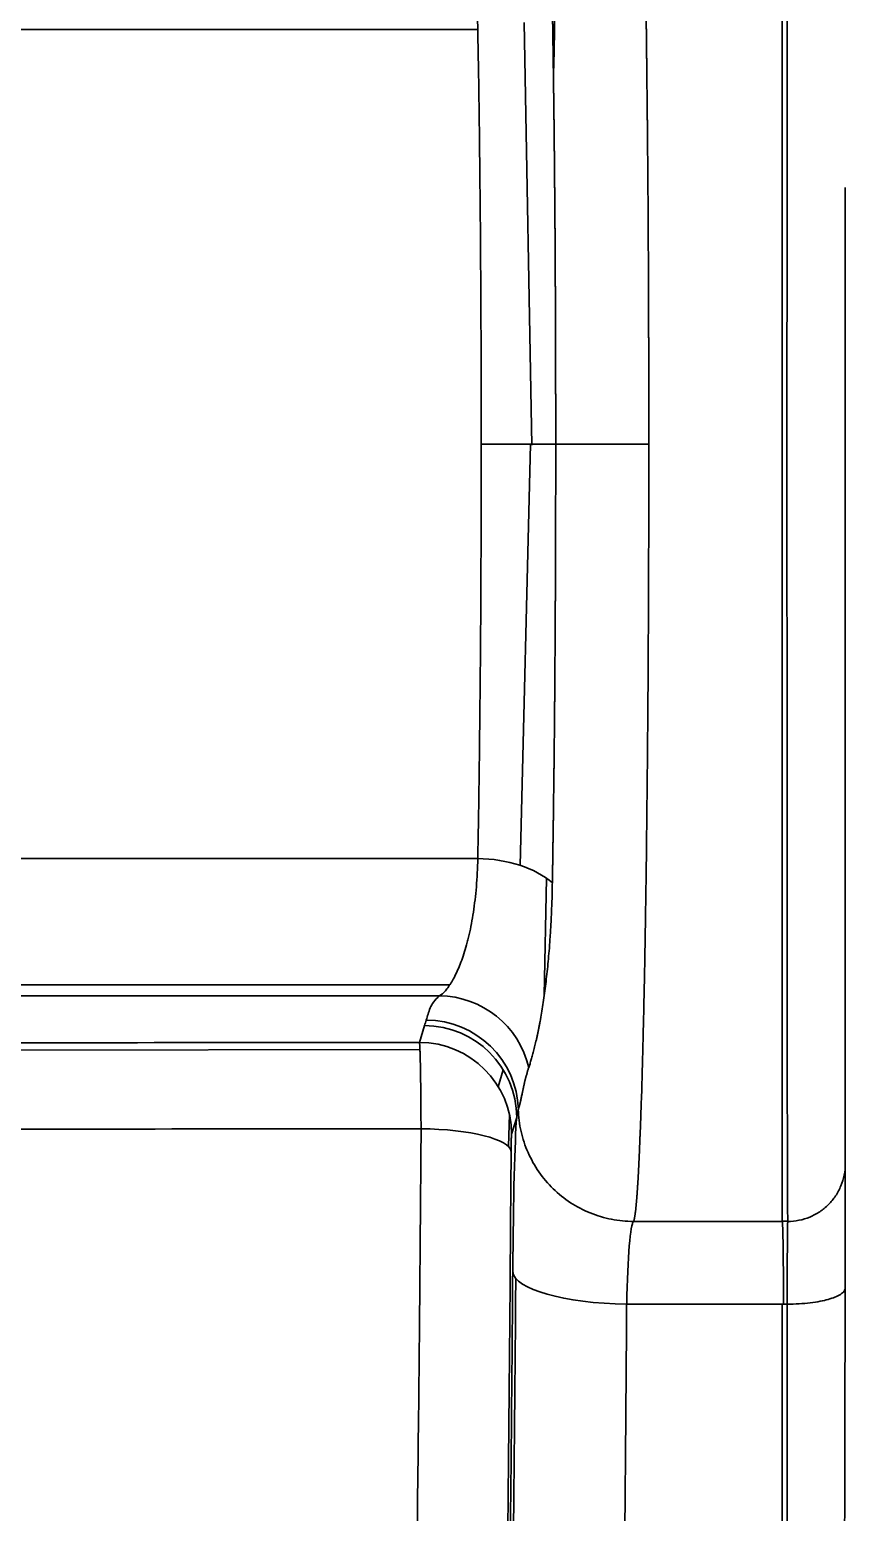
# Model space of a CAD drawing. Header units: millimetres. Extents: x 83 to 1196, y -164 to 735.
# Drawn here: x 372.33 to 379.44, y 69.82 to 82.74 of the extents above; entities that cross this region are included whole.
import ezdxf

# ---------------------------------------------------------------- set-up
doc = ezdxf.new("R2010")
doc.units = ezdxf.units.MM
doc.layers.add('1', color=7, linetype='Continuous', true_color=0xffffff)

msp = doc.modelspace()

# ---------------------------------------------------------------- linework, layer by layer
at = {"layer": '1', "color": 7, "linetype": 'Continuous', "lineweight": 35}
for p, q in [((366.616, 82.744), (376.236, 82.744)), ((376.641, 82.805), (376.706, 79.122)), ((376.695, 79.131), (376.605, 75.458)), ((366.616, 75.518), (376.236, 75.518)), ((376.835, 75.346), (376.815, 74.323)), ((366.596, 74.416), (375.992, 74.416)), ((366.59, 74.321), (375.903, 74.321)), ((375.772, 74.062), (375.728, 73.915)), ((375.732, 73.852), (366.496, 73.841)), ((376.458, 73.676), (376.414, 73.528)), ((376.502, 73.007), (376.511, 73.29)), ((376.575, 73.261), (376.531, 73.114)), ((378.889, 72.354), (377.593, 72.354)), ((378.936, 72.355), (378.889, 72.355)), ((378.889, 71.633), (377.533, 71.633)), ((378.931, 71.634), (378.889, 71.634))]:
    msp.add_line(p, q, dxfattribs=at)
for centre, major_axis, ratio, start_param, end_param in [((376.256, 79.131), (0.804, 0), 0.000031, 4.724609, 5.672546), ((376.228, 75.036), (0.804, -0.012), 0.599247, 0.622281, 1.57017), ((375.903, 73.52), (0.488, -0.639), 0.989782, 1.145956, 2.484035), ((375.786, 73.308), (0.773, -0.221), 0.995889, 0.307009, 1.847013), ((375.771, 73.261), (0.77, -0.231), 0.995859, 0.292071, 1.859522), ((375.727, 73.114), (0.77, -0.231), 0.995859, 0.292071, 1.859522), ((375.722, 72.964), (0.804, -0.005), 0.246934, 0.027017, 1.548383), ((376.591, 71.349), (0, 2.01), 0.026196, 0.314142, 1.284883), ((377.596, 71.349), (0, 1.005), 0.06459, 0.044208, 1.284883), ((377.545, 71.916), (-1.005, 0.008), 0.282129, 0.027289, 1.561247)]:
    msp.add_ellipse(centre, major_axis=major_axis, ratio=ratio, start_param=start_param, end_param=end_param, dxfattribs=at)
for points, knots in [([(377.726, 79.13), (377.726, 79.144), (377.726, 79.172), (377.726, 79.214), (377.726, 79.256), (377.726, 79.298), (377.726, 79.34), (377.726, 79.381), (377.726, 79.423), (377.726, 79.465), (377.726, 79.507), (377.726, 79.549), (377.726, 79.591), (377.725, 79.633), (377.725, 79.675), (377.725, 79.717), (377.725, 79.759), (377.725, 79.801), (377.725, 79.843), (377.725, 79.885), (377.725, 79.927), (377.725, 79.969), (377.725, 80.011), (377.725, 80.053), (377.724, 80.095), (377.724, 80.137), (377.724, 80.179), (377.724, 80.221), (377.724, 80.263), (377.724, 80.305), (377.724, 80.347), (377.723, 80.389), (377.723, 80.431), (377.723, 80.473), (377.723, 80.515), (377.723, 80.557), (377.723, 80.598), (377.722, 80.64), (377.722, 80.682), (377.722, 80.724), (377.722, 80.765), (377.722, 80.807), (377.721, 80.849), (377.721, 80.89), (377.721, 80.932), (377.721, 80.973), (377.72, 81.015), (377.72, 81.056), (377.72, 81.097), (377.72, 81.139), (377.719, 81.18), (377.719, 81.221), (377.719, 81.262), (377.719, 81.303), (377.718, 81.344), (377.718, 81.385), (377.718, 81.426), (377.717, 81.467), (377.717, 81.507), (377.717, 81.548), (377.716, 81.589), (377.716, 81.629), (377.716, 81.67), (377.715, 81.71), (377.715, 81.75), (377.715, 81.791), (377.714, 81.831), (377.714, 81.871), (377.714, 81.911), (377.713, 81.951), (377.713, 81.99), (377.712, 82.03), (377.712, 82.07), (377.712, 82.109), (377.711, 82.149), (377.711, 82.188), (377.71, 82.227), (377.71, 82.266), (377.71, 82.305), (377.709, 82.344), (377.709, 82.383), (377.708, 82.421), (377.708, 82.46), (377.707, 82.498), (377.707, 82.537), (377.707, 82.575), (377.706, 82.613), (377.706, 82.651), (377.705, 82.689), (377.705, 82.727), (377.704, 82.764), (377.704, 82.802), (377.703, 82.839), (377.703, 82.876), (377.702, 82.913), (377.702, 82.95), (377.701, 82.987), (377.701, 83.023), (377.7, 83.06), (377.7, 83.096), (377.699, 83.132), (377.698, 83.168), (377.698, 83.204), (377.697, 83.24), (377.697, 83.276), (377.696, 83.311), (377.696, 83.346), (377.695, 83.381), (377.695, 83.416), (377.694, 83.451), (377.693, 83.486), (377.693, 83.52), (377.692, 83.554), (377.692, 83.588), (377.691, 83.622), (377.69, 83.656), (377.69, 83.69), (377.689, 83.723), (377.688, 83.756), (377.688, 83.789), (377.687, 83.822), (377.687, 83.855), (377.686, 83.887), (377.685, 83.92), (377.685, 83.953), (377.684, 83.985), (377.683, 84.018), (377.682, 84.051), (377.682, 84.084), (377.681, 84.117), (377.68, 84.15), (377.68, 84.182), (377.679, 84.215), (377.678, 84.248), (377.677, 84.281), (377.677, 84.313), (377.676, 84.346), (377.675, 84.379), (377.674, 84.411), (377.673, 84.444), (377.672, 84.476), (377.672, 84.508), (377.671, 84.541), (377.67, 84.573), (377.669, 84.605), (377.668, 84.637), (377.667, 84.668), (377.666, 84.7), (377.665, 84.731), (377.664, 84.763), (377.663, 84.794), (377.662, 84.825), (377.661, 84.855), (377.66, 84.886), (377.659, 84.916), (377.658, 84.946), (377.657, 84.976), (377.656, 85.005), (377.655, 85.035), (377.654, 85.064), (377.653, 85.093), (377.652, 85.121), (377.651, 85.149), (377.65, 85.177), (377.649, 85.205), (377.648, 85.232), (377.647, 85.259), (377.645, 85.285), (377.644, 85.312), (377.643, 85.337), (377.642, 85.363), (377.641, 85.388), (377.639, 85.412), (377.638, 85.436), (377.637, 85.46), (377.636, 85.483), (377.634, 85.506), (377.633, 85.528), (377.632, 85.55), (377.631, 85.572), (377.629, 85.592), (377.628, 85.613), (377.627, 85.632), (377.625, 85.652), (377.624, 85.67), (377.622, 85.688), (377.621, 85.706), (377.62, 85.723), (377.618, 85.739), (377.617, 85.755), (377.615, 85.77), (377.614, 85.784), (377.613, 85.798), (377.611, 85.81), (377.61, 85.823), (377.608, 85.834), (377.607, 85.845), (377.605, 85.855), (377.604, 85.865), (377.602, 85.873), (377.601, 85.881), (377.599, 85.888), (377.598, 85.894), (377.596, 85.9), (377.594, 85.904), (377.593, 85.907), (377.593, 85.908)], [0, 0, 0, 0, 0.004031, 0.008065, 0.012102, 0.016142, 0.020185, 0.024231, 0.028279, 0.032331, 0.036385, 0.040442, 0.044502, 0.048565, 0.052631, 0.0567, 0.060772, 0.064846, 0.068924, 0.073004, 0.077087, 0.081173, 0.085262, 0.089354, 0.093449, 0.097547, 0.101647, 0.105751, 0.109857, 0.113966, 0.118078, 0.122193, 0.126311, 0.130432, 0.134555, 0.138682, 0.142811, 0.146944, 0.151079, 0.155217, 0.159358, 0.163502, 0.167649, 0.171798, 0.175951, 0.180106, 0.184265, 0.188426, 0.19259, 0.196757, 0.200927, 0.2051, 0.209275, 0.213454, 0.217635, 0.221819, 0.226007, 0.230197, 0.23439, 0.238586, 0.242784, 0.246986, 0.251191, 0.255398, 0.259608, 0.263822, 0.268038, 0.272257, 0.276479, 0.280703, 0.284931, 0.289162, 0.293395, 0.297631, 0.301871, 0.306113, 0.310358, 0.314606, 0.318857, 0.32311, 0.327367, 0.331626, 0.335889, 0.340154, 0.344422, 0.348693, 0.352967, 0.357244, 0.361523, 0.365806, 0.370091, 0.37438, 0.378671, 0.382965, 0.387262, 0.391562, 0.395865, 0.400171, 0.404479, 0.408791, 0.413105, 0.417423, 0.421743, 0.426066, 0.430392, 0.434721, 0.439052, 0.443387, 0.447724, 0.452065, 0.456408, 0.460754, 0.465103, 0.469455, 0.47381, 0.478168, 0.482529, 0.486892, 0.491259, 0.495628, 0.5, 0.504367, 0.50877, 0.513209, 0.517685, 0.522196, 0.526743, 0.531327, 0.535946, 0.540602, 0.545294, 0.550021, 0.554785, 0.559585, 0.564421, 0.569293, 0.574201, 0.579146, 0.584126, 0.589142, 0.594195, 0.599283, 0.604408, 0.609569, 0.614766, 0.619999, 0.625268, 0.630573, 0.635914, 0.641291, 0.646704, 0.652154, 0.657639, 0.663161, 0.668718, 0.674312, 0.679942, 0.685608, 0.69131, 0.697048, 0.702822, 0.708632, 0.714478, 0.72036, 0.726279, 0.732233, 0.738224, 0.744251, 0.750313, 0.756412, 0.762547, 0.768718, 0.774925, 0.781168, 0.787448, 0.793763, 0.800114, 0.806502, 0.812925, 0.819385, 0.825881, 0.832413, 0.83898, 0.845584, 0.852225, 0.858901, 0.865613, 0.872361, 0.879146, 0.885966, 0.892822, 0.899715, 0.906644, 0.913609, 0.920609, 0.927646, 0.934719, 0.941828, 0.948974, 0.956155, 0.963372, 0.970626, 0.977915, 0.985241, 0.992602, 1, 1, 1, 1]), ([(378.889, 72.354), (378.889, 72.366), (378.889, 72.393), (378.889, 72.478), (378.889, 72.536), (378.888, 72.676), (378.888, 72.759), (378.888, 72.949), (378.888, 73.055), (378.888, 73.288), (378.887, 73.414), (378.887, 73.682), (378.887, 73.825), (378.887, 74.123), (378.887, 74.279), (378.887, 74.6), (378.887, 74.766), (378.887, 75.106), (378.887, 75.279), (378.887, 75.63), (378.887, 75.808), (378.887, 76.166), (378.888, 76.346), (378.888, 76.707), (378.888, 76.887), (378.888, 77.247), (378.888, 77.425), (378.888, 77.779), (378.889, 77.954), (378.889, 78.473), (378.889, 78.809), (378.889, 79.292), (378.889, 79.456), (378.889, 79.791), (378.889, 79.962), (378.889, 80.307), (378.888, 80.483), (378.888, 80.837), (378.888, 81.015), (378.888, 81.374), (378.888, 81.555), (378.888, 81.915), (378.887, 82.095), (378.887, 82.454), (378.887, 82.632), (378.887, 82.983), (378.887, 83.156), (378.887, 83.495), (378.887, 83.661), (378.887, 83.983), (378.887, 84.139), (378.887, 84.437), (378.887, 84.579), (378.887, 84.848), (378.888, 84.974), (378.888, 85.206), (378.888, 85.313), (378.888, 85.502), (378.888, 85.586), (378.889, 85.726), (378.889, 85.783), (378.889, 85.868), (378.889, 85.896), (378.889, 85.908)], [0, 0, 0, 0, 0.03125, 0.03125, 0.0625, 0.0625, 0.09375, 0.09375, 0.125, 0.125, 0.15625, 0.15625, 0.1875, 0.1875, 0.21875, 0.21875, 0.25, 0.25, 0.28125, 0.28125, 0.3125, 0.3125, 0.34375, 0.34375, 0.375, 0.375, 0.40625, 0.40625, 0.4375, 0.4375, 0.5, 0.5, 0.53125, 0.53125, 0.5625, 0.5625, 0.59375, 0.59375, 0.625, 0.625, 0.65625, 0.65625, 0.6875, 0.6875, 0.71875, 0.71875, 0.75, 0.75, 0.78125, 0.78125, 0.8125, 0.8125, 0.84375, 0.84375, 0.875, 0.875, 0.90625, 0.90625, 0.9375, 0.9375, 0.96875, 0.96875, 1, 1, 1, 1]), ([(378.936, 72.355), (378.936, 72.37), (378.936, 72.411), (378.935, 72.535), (378.935, 72.618), (378.934, 72.818), (378.934, 72.934), (378.933, 73.191), (378.933, 73.331), (378.932, 73.629), (378.932, 73.785), (378.932, 74.107), (378.932, 74.272), (378.932, 74.606), (378.932, 74.774), (378.932, 75.107), (378.931, 75.272), (378.931, 75.434), (378.931, 75.434), (378.931, 75.434), (378.931, 75.434), (378.931, 75.435), (378.931, 75.437), (378.931, 75.44), (378.931, 75.446), (378.931, 75.458), (378.931, 75.483), (378.931, 75.533), (378.931, 75.633), (378.931, 75.721), (378.931, 75.897), (378.931, 76.016), (378.931, 76.378), (378.931, 76.626), (378.931, 77.132), (378.93, 77.389), (378.93, 77.91), (378.93, 78.174), (378.93, 78.703), (378.93, 78.968), (378.93, 79.498), (378.93, 79.762), (378.93, 80.285), (378.93, 80.544), (378.931, 81.053), (378.931, 81.303), (378.931, 81.548), (378.931, 81.548), (378.931, 81.548), (378.931, 81.548), (378.931, 81.548), (378.931, 81.548), (378.931, 81.549), (378.931, 81.551), (378.931, 81.554), (378.931, 81.56), (378.931, 81.572), (378.931, 81.596), (378.931, 81.645), (378.931, 81.743), (378.931, 81.828), (378.931, 81.999), (378.931, 82.114), (378.931, 82.462), (378.931, 82.697), (378.931, 83.166), (378.931, 83.401), (378.931, 83.858), (378.931, 84.082), (378.932, 84.508), (378.932, 84.711), (378.933, 84.988), (378.933, 85.165), (378.933, 85.32), (378.934, 85.464), (378.934, 85.53), (378.934, 85.648), (378.935, 85.7), (378.935, 85.788), (378.935, 85.824), (378.936, 85.879), (378.936, 85.898), (378.936, 85.907)], [0, 0, 0, 0, 0.03125, 0.03125, 0.0625, 0.0625, 0.09375, 0.09375, 0.125, 0.125, 0.15625, 0.15625, 0.1875, 0.1875, 0.21875, 0.21875, 0.25, 0.25, 0.250015, 0.250015, 0.250031, 0.250061, 0.250122, 0.250244, 0.250488, 0.250977, 0.251953, 0.253906, 0.257812, 0.265625, 0.265625, 0.28125, 0.28125, 0.3125, 0.3125, 0.34375, 0.34375, 0.375, 0.375, 0.40625, 0.40625, 0.4375, 0.4375, 0.46875, 0.46875, 0.5, 0.5, 0.500008, 0.500008, 0.500015, 0.500031, 0.500061, 0.500122, 0.500244, 0.500488, 0.500977, 0.501953, 0.503906, 0.507812, 0.515625, 0.53125, 0.53125, 0.5625, 0.5625, 0.625, 0.625, 0.6875, 0.6875, 0.75, 0.75, 0.8125, 0.8125, 0.84375, 0.875, 0.875, 0.90625, 0.90625, 0.9375, 0.9375, 0.96875, 0.96875, 1, 1, 1, 1]), ([(376.895, 82.331), (376.904, 82.598), (376.907, 82.855), (376.895, 83.333), (376.88, 83.557), (376.836, 83.956), (376.808, 84.125), (376.749, 84.403), (376.717, 84.512), (376.676, 84.621), (376.663, 84.649), (376.651, 84.67), (376.65, 84.672), (376.649, 84.674)], [0, 0, 0, 0, 0.209735, 0.209735, 0.431441, 0.431441, 0.653146, 0.653146, 0.874851, 0.874851, 0.985703, 0.985703, 1, 1, 1, 1]), ([(375.903, 83.941), (375.919, 83.932), (375.936, 83.917), (375.962, 83.887), (375.971, 83.875), (375.99, 83.85), (375.999, 83.836), (376.026, 83.789), (376.045, 83.753), (376.072, 83.691), (376.081, 83.669), (376.098, 83.623), (376.107, 83.599), (376.131, 83.523), (376.147, 83.467), (376.174, 83.347), (376.187, 83.282), (376.2, 83.195), (376.203, 83.178), (376.208, 83.142), (376.21, 83.123), (376.216, 83.067), (376.22, 83.029), (376.23, 82.912), (376.234, 82.83), (376.236, 82.744)], [0, 0, 0, 0, 0.125, 0.125, 0.1875, 0.1875, 0.25, 0.25, 0.375, 0.375, 0.4375, 0.4375, 0.5, 0.5, 0.625, 0.625, 0.75, 0.75, 0.78125, 0.78125, 0.8125, 0.8125, 0.875, 0.875, 1, 1, 1, 1]), ([(376.886, 82.955), (376.886, 82.944), (376.886, 82.923), (376.887, 82.892), (376.887, 82.86), (376.888, 82.829), (376.888, 82.797), (376.889, 82.765), (376.889, 82.733), (376.89, 82.7), (376.89, 82.668), (376.891, 82.635), (376.891, 82.603), (376.892, 82.57), (376.892, 82.537), (376.893, 82.504), (376.893, 82.471), (376.894, 82.438), (376.894, 82.405), (376.895, 82.371), (376.895, 82.338), (376.896, 82.304), (376.896, 82.271), (376.896, 82.237), (376.897, 82.203), (376.897, 82.169), (376.898, 82.135), (376.898, 82.1), (376.899, 82.066), (376.899, 82.032), (376.899, 81.997), (376.9, 81.963), (376.9, 81.928), (376.9, 81.893), (376.901, 81.858), (376.901, 81.823), (376.902, 81.788), (376.902, 81.753), (376.902, 81.718), (376.903, 81.683), (376.903, 81.647), (376.903, 81.612), (376.904, 81.576), (376.904, 81.541), (376.904, 81.505), (376.905, 81.469), (376.905, 81.433), (376.905, 81.398), (376.906, 81.362), (376.906, 81.326), (376.906, 81.289), (376.907, 81.253), (376.907, 81.217), (376.907, 81.181), (376.907, 81.144), (376.908, 81.108), (376.908, 81.072), (376.908, 81.035), (376.909, 80.999), (376.909, 80.962), (376.909, 80.925), (376.909, 80.889), (376.91, 80.852), (376.91, 80.815), (376.91, 80.778), (376.91, 80.741), (376.91, 80.704), (376.911, 80.667), (376.911, 80.63), (376.911, 80.593), (376.911, 80.556), (376.911, 80.519), (376.912, 80.482), (376.912, 80.444), (376.912, 80.407), (376.912, 80.37), (376.912, 80.333), (376.912, 80.295), (376.913, 80.258), (376.913, 80.22), (376.913, 80.183), (376.913, 80.146), (376.913, 80.108), (376.913, 80.071), (376.913, 80.033), (376.914, 79.996), (376.914, 79.958), (376.914, 79.921), (376.914, 79.883), (376.914, 79.845), (376.914, 79.808), (376.914, 79.77), (376.914, 79.733), (376.914, 79.695), (376.914, 79.657), (376.914, 79.62), (376.914, 79.582), (376.915, 79.545), (376.915, 79.507), (376.915, 79.469), (376.915, 79.432), (376.915, 79.394), (376.915, 79.356), (376.915, 79.319), (376.915, 79.281), (376.915, 79.244), (376.915, 79.206), (376.915, 79.169), (376.915, 79.144), (376.915, 79.131)], [0, 0, 0, 0, 0.009542, 0.01908, 0.028614, 0.038144, 0.047671, 0.057194, 0.066713, 0.076229, 0.08574, 0.095248, 0.104753, 0.114253, 0.12375, 0.133243, 0.142732, 0.152218, 0.1617, 0.171178, 0.180652, 0.190123, 0.19959, 0.209053, 0.218513, 0.227969, 0.237421, 0.246869, 0.256314, 0.265755, 0.275192, 0.284626, 0.294055, 0.303482, 0.312904, 0.322323, 0.331738, 0.341149, 0.350557, 0.359961, 0.369361, 0.378758, 0.38815, 0.39754, 0.406925, 0.416307, 0.425685, 0.43506, 0.44443, 0.453798, 0.463161, 0.472521, 0.481877, 0.491229, 0.500578, 0.509923, 0.519264, 0.528602, 0.537936, 0.547267, 0.556593, 0.565916, 0.575236, 0.584552, 0.593864, 0.603172, 0.612477, 0.621778, 0.631076, 0.640369, 0.64966, 0.658946, 0.668229, 0.677508, 0.686784, 0.696056, 0.705324, 0.714589, 0.72385, 0.733108, 0.742362, 0.751612, 0.760858, 0.770101, 0.779341, 0.788576, 0.797808, 0.807037, 0.816262, 0.825483, 0.8347, 0.843914, 0.853125, 0.862331, 0.871535, 0.880734, 0.88993, 0.899122, 0.908311, 0.917496, 0.926678, 0.935855, 0.94503, 0.9542, 0.963368, 0.972531, 0.981691, 0.990847, 1, 1, 1, 1]), ([(376.236, 82.744), (376.238, 82.614), (376.241, 82.481), (376.245, 82.208), (376.249, 81.93), (376.254, 81.496), (376.257, 81.194), (376.259, 80.964), (376.259, 80.886), (376.26, 80.73), (376.261, 80.652), (376.262, 80.415), (376.263, 80.256), (376.265, 79.937), (376.265, 79.777), (376.266, 79.455), (376.266, 79.294), (376.266, 79.131)], [0, 0, 0, 0, 0.125, 0.125, 0.25, 0.375, 0.5, 0.5, 0.5625, 0.5625, 0.625, 0.625, 0.75, 0.75, 0.875, 0.875, 1, 1, 1, 1]), ([(379.438, 81.369), (379.438, 81.252), (379.438, 81.135), (379.438, 80.899), (379.438, 80.78), (379.438, 80.541), (379.438, 80.421), (379.438, 80.179), (379.438, 80.057), (379.438, 79.812), (379.438, 79.689), (379.438, 79.504), (379.438, 79.441), (379.438, 79.348), (379.438, 79.317), (379.438, 79.254), (379.438, 79.223), (379.438, 78.943), (379.438, 78.697), (379.438, 78.207), (379.438, 77.964), (379.438, 77.603), (379.438, 77.483), (379.438, 77.334), (379.438, 77.304), (379.438, 77.244), (379.438, 77.215), (379.438, 77.126), (379.438, 77.067), (379.438, 76.775), (379.438, 76.548), (379.438, 76.107), (379.438, 75.893), (379.438, 75.583), (379.438, 75.481), (379.438, 75.356), (379.438, 75.331), (379.438, 75.282), (379.438, 75.208), (379.438, 75.136), (379.438, 74.899), (379.438, 74.72), (379.438, 74.383), (379.438, 74.225), (379.438, 74.041), (379.438, 74.005), (379.438, 73.934), (379.438, 73.899), (379.438, 73.797), (379.438, 73.732), (379.438, 73.549), (379.438, 73.331), (379.438, 73.166), (379.438, 73.08), (379.438, 73.063), (379.438, 73.032), (379.438, 73.017), (379.438, 72.976), (379.438, 72.952), (379.438, 72.892), (379.438, 72.867), (379.438, 72.856)], [0, 0, 0, 0, 0.03125, 0.03125, 0.0625, 0.0625, 0.09375, 0.09375, 0.125, 0.125, 0.15625, 0.15625, 0.171875, 0.171875, 0.179687, 0.179687, 0.1875, 0.1875, 0.25, 0.25, 0.3125, 0.3125, 0.34375, 0.34375, 0.351562, 0.351562, 0.359375, 0.359375, 0.375, 0.375, 0.4375, 0.4375, 0.5, 0.5, 0.53125, 0.53125, 0.539062, 0.539062, 0.546875, 0.5625, 0.5625, 0.625, 0.625, 0.6875, 0.6875, 0.703125, 0.703125, 0.71875, 0.71875, 0.75, 0.75, 0.8125, 0.875, 0.875, 0.890625, 0.890625, 0.90625, 0.90625, 0.9375, 0.9375, 1, 1, 1, 1]), ([(376.266, 79.131), (376.266, 78.968), (376.266, 78.807), (376.265, 78.486), (376.264, 78.168), (376.263, 77.853), (376.261, 77.541), (376.259, 77.386), (376.258, 77.155), (376.257, 77.079), (376.255, 76.927), (376.255, 76.852), (376.252, 76.629), (376.251, 76.483), (376.247, 76.197), (376.245, 76.057), (376.242, 75.851), (376.241, 75.783), (376.238, 75.649), (376.237, 75.583), (376.236, 75.518)], [0, 0, 0, 0, 0.125, 0.125, 0.25, 0.375, 0.375, 0.5, 0.5, 0.5625, 0.5625, 0.625, 0.625, 0.75, 0.75, 0.875, 0.875, 0.9375, 0.9375, 1, 1, 1, 1]), ([(376.915, 79.131), (376.915, 79.117), (376.915, 79.089), (376.915, 79.047), (376.915, 79.005), (376.915, 78.963), (376.915, 78.921), (376.915, 78.879), (376.915, 78.837), (376.915, 78.795), (376.915, 78.753), (376.915, 78.711), (376.914, 78.669), (376.914, 78.626), (376.914, 78.584), (376.914, 78.542), (376.914, 78.5), (376.914, 78.458), (376.914, 78.416), (376.914, 78.374), (376.914, 78.332), (376.914, 78.29), (376.913, 78.249), (376.913, 78.207), (376.913, 78.165), (376.913, 78.123), (376.913, 78.081), (376.913, 78.039), (376.913, 77.998), (376.912, 77.956), (376.912, 77.914), (376.912, 77.873), (376.912, 77.831), (376.912, 77.789), (376.911, 77.748), (376.911, 77.706), (376.911, 77.665), (376.911, 77.624), (376.911, 77.582), (376.91, 77.541), (376.91, 77.5), (376.91, 77.459), (376.91, 77.418), (376.909, 77.377), (376.909, 77.336), (376.909, 77.295), (376.908, 77.254), (376.908, 77.213), (376.908, 77.173), (376.908, 77.132), (376.907, 77.092), (376.907, 77.051), (376.907, 77.011), (376.906, 76.97), (376.906, 76.93), (376.906, 76.89), (376.905, 76.85), (376.905, 76.81), (376.905, 76.77), (376.904, 76.73), (376.904, 76.691), (376.903, 76.651), (376.903, 76.612), (376.903, 76.572), (376.902, 76.533), (376.902, 76.494), (376.901, 76.455), (376.901, 76.416), (376.901, 76.377), (376.9, 76.338), (376.9, 76.3), (376.899, 76.261), (376.899, 76.223), (376.898, 76.185), (376.898, 76.146), (376.897, 76.108), (376.897, 76.071), (376.896, 76.033), (376.896, 75.995), (376.896, 75.958), (376.895, 75.92), (376.895, 75.883), (376.894, 75.846), (376.893, 75.809), (376.893, 75.772), (376.892, 75.735), (376.892, 75.699), (376.891, 75.663), (376.891, 75.626), (376.89, 75.59), (376.89, 75.554), (376.889, 75.518), (376.889, 75.483), (376.888, 75.447), (376.887, 75.412), (376.887, 75.377), (376.886, 75.342), (376.886, 75.319), (376.886, 75.307)], [0, 0, 0, 0, 0.010239, 0.020482, 0.030729, 0.04098, 0.051234, 0.061492, 0.071753, 0.082018, 0.092287, 0.102559, 0.112836, 0.123115, 0.133399, 0.143686, 0.153977, 0.164272, 0.17457, 0.184872, 0.195178, 0.205487, 0.2158, 0.226117, 0.236438, 0.246762, 0.25709, 0.267422, 0.277757, 0.288096, 0.298439, 0.308786, 0.319136, 0.32949, 0.339848, 0.350209, 0.360575, 0.370944, 0.381316, 0.391693, 0.402073, 0.412457, 0.422845, 0.433236, 0.443631, 0.45403, 0.464433, 0.474839, 0.48525, 0.495664, 0.506081, 0.516503, 0.526928, 0.537357, 0.54779, 0.558227, 0.568667, 0.579111, 0.589559, 0.600011, 0.610466, 0.620926, 0.631389, 0.641856, 0.652326, 0.662801, 0.673279, 0.683761, 0.694247, 0.704736, 0.71523, 0.725727, 0.736228, 0.746733, 0.757242, 0.767754, 0.778271, 0.788791, 0.799315, 0.809843, 0.820374, 0.83091, 0.841449, 0.851992, 0.862539, 0.87309, 0.883645, 0.894203, 0.904766, 0.915332, 0.925902, 0.936476, 0.947053, 0.957635, 0.96822, 0.97881, 0.989403, 1, 1, 1, 1]), ([(377.726, 79.13), (377.654, 79.13), (377.579, 79.131), (377.467, 79.131), (377.429, 79.131), (377.355, 79.131), (377.318, 79.131), (377.246, 79.131), (377.211, 79.131), (377.143, 79.131), (377.11, 79.131), (377.048, 79.131), (377.019, 79.131), (376.964, 79.131), (376.938, 79.131), (376.915, 79.131)], [0, 0, 0, 0, 0.25, 0.25, 0.375, 0.375, 0.5, 0.5, 0.625, 0.625, 0.75, 0.75, 0.875, 0.875, 1, 1, 1, 1]), ([(377.593, 72.354), (377.593, 72.354), (377.594, 72.355), (377.594, 72.358), (377.595, 72.36), (377.596, 72.362), (377.597, 72.365), (377.598, 72.368), (377.598, 72.371), (377.599, 72.374), (377.6, 72.378), (377.601, 72.382), (377.602, 72.386), (377.602, 72.39), (377.603, 72.394), (377.604, 72.398), (377.604, 72.403), (377.605, 72.407), (377.606, 72.412), (377.607, 72.417), (377.607, 72.422), (377.608, 72.428), (377.609, 72.433), (377.609, 72.439), (377.61, 72.444), (377.611, 72.45), (377.612, 72.456), (377.612, 72.462), (377.613, 72.468), (377.613, 72.474), (377.614, 72.481), (377.615, 72.487), (377.615, 72.493), (377.616, 72.5), (377.617, 72.507), (377.617, 72.513), (377.618, 72.52), (377.619, 72.527), (377.619, 72.534), (377.62, 72.541), (377.62, 72.548), (377.621, 72.556), (377.621, 72.563), (377.622, 72.57), (377.623, 72.577), (377.623, 72.585), (377.624, 72.592), (377.624, 72.6), (377.625, 72.607), (377.625, 72.615), (377.626, 72.622), (377.626, 72.63), (377.627, 72.637), (377.627, 72.645), (377.628, 72.653), (377.628, 72.66), (377.629, 72.668), (377.629, 72.676), (377.63, 72.683), (377.63, 72.691), (377.631, 72.699), (377.631, 72.706), (377.632, 72.714), (377.632, 72.721), (377.632, 72.729), (377.633, 72.737), (377.633, 72.744), (377.634, 72.752), (377.634, 72.759), (377.635, 72.767), (377.635, 72.774), (377.635, 72.782), (377.636, 72.789), (377.636, 72.796), (377.637, 72.804), (377.637, 72.811), (377.637, 72.818), (377.638, 72.825), (377.638, 72.833), (377.638, 72.84), (377.639, 72.847), (377.639, 72.854), (377.639, 72.861), (377.64, 72.868), (377.64, 72.874), (377.64, 72.881), (377.641, 72.888), (377.641, 72.894), (377.641, 72.901), (377.642, 72.907), (377.642, 72.914), (377.642, 72.92), (377.642, 72.926), (377.643, 72.932), (377.643, 72.938), (377.643, 72.944), (377.644, 72.95), (377.644, 72.956), (377.644, 72.962), (377.644, 72.968), (377.645, 72.973), (377.645, 72.979), (377.645, 72.984), (377.645, 72.989), (377.645, 72.994), (377.646, 72.999), (377.646, 73.004), (377.646, 73.009), (377.646, 73.014), (377.646, 73.019), (377.647, 73.023), (377.647, 73.028), (377.647, 73.032), (377.647, 73.036), (377.647, 73.041), (377.648, 73.045), (377.648, 73.049), (377.648, 73.052), (377.648, 73.056), (377.648, 73.06), (377.648, 73.063), (377.648, 73.067), (377.649, 73.07), (377.649, 73.073), (377.649, 73.076), (377.649, 73.079), (377.649, 73.082), (377.649, 73.084), (377.649, 73.087), (377.649, 73.089), (377.649, 73.092), (377.649, 73.094), (377.65, 73.096), (377.65, 73.098), (377.65, 73.1), (377.65, 73.101), (377.65, 73.103), (377.65, 73.104), (377.65, 73.106), (377.65, 73.107), (377.65, 73.108), (377.65, 73.109), (377.65, 73.11), (377.65, 73.11), (377.65, 73.111), (377.65, 73.111), (377.65, 73.112), (377.651, 73.134), (377.653, 73.183), (377.656, 73.267), (377.66, 73.368), (377.664, 73.487), (377.668, 73.628), (377.672, 73.792), (377.677, 73.981), (377.682, 74.197), (377.686, 74.375), (377.688, 74.499), (377.69, 74.56), (377.691, 74.621), (377.692, 74.683), (377.693, 74.746), (377.694, 74.808), (377.695, 74.872), (377.696, 74.936), (377.697, 75), (377.698, 75.065), (377.699, 75.131), (377.7, 75.197), (377.701, 75.263), (377.702, 75.33), (377.703, 75.397), (377.704, 75.465), (377.705, 75.533), (377.706, 75.602), (377.706, 75.67), (377.707, 75.74), (377.708, 75.809), (377.709, 75.879), (377.71, 75.95), (377.71, 76.02), (377.711, 76.091), (377.712, 76.162), (377.713, 76.234), (377.713, 76.306), (377.714, 76.378), (377.715, 76.45), (377.715, 76.523), (377.716, 76.595), (377.716, 76.669), (377.717, 76.742), (377.718, 76.815), (377.718, 76.889), (377.719, 76.963), (377.719, 77.037), (377.72, 77.111), (377.72, 77.185), (377.72, 77.259), (377.721, 77.334), (377.721, 77.408), (377.722, 77.483), (377.722, 77.558), (377.722, 77.633), (377.723, 77.708), (377.723, 77.783), (377.723, 77.858), (377.724, 77.933), (377.724, 78.008), (377.724, 78.083), (377.724, 78.158), (377.725, 78.233), (377.725, 78.308), (377.725, 78.383), (377.725, 78.458), (377.725, 78.533), (377.725, 78.608), (377.726, 78.683), (377.726, 78.758), (377.726, 78.833), (377.726, 78.907), (377.726, 78.982), (377.726, 79.056), (377.726, 79.106), (377.726, 79.13)], [0, 0, 0, 0, 0.003871, 0.007715, 0.011533, 0.015324, 0.019089, 0.022828, 0.02654, 0.030226, 0.033885, 0.037518, 0.041124, 0.044704, 0.048258, 0.051785, 0.055286, 0.05876, 0.062208, 0.065629, 0.069024, 0.072393, 0.075735, 0.07905, 0.08234, 0.085603, 0.088839, 0.092049, 0.095232, 0.09839, 0.10152, 0.104625, 0.107702, 0.110754, 0.113779, 0.116777, 0.119749, 0.122695, 0.125614, 0.128507, 0.131374, 0.134214, 0.137027, 0.139814, 0.142575, 0.145309, 0.148017, 0.150698, 0.153353, 0.155982, 0.158584, 0.16116, 0.163709, 0.166232, 0.168728, 0.171198, 0.173642, 0.176059, 0.178449, 0.180814, 0.183151, 0.185463, 0.187748, 0.190006, 0.192238, 0.194444, 0.196623, 0.198776, 0.200902, 0.203002, 0.205076, 0.207123, 0.209144, 0.211138, 0.213106, 0.215047, 0.216962, 0.218851, 0.220713, 0.222548, 0.224358, 0.22614, 0.227897, 0.229627, 0.23133, 0.233007, 0.234658, 0.236282, 0.23788, 0.239451, 0.240996, 0.242515, 0.244007, 0.245473, 0.246912, 0.248325, 0.249711, 0.251071, 0.252405, 0.253712, 0.254992, 0.256246, 0.257474, 0.258676, 0.259851, 0.260999, 0.262121, 0.263217, 0.264286, 0.265329, 0.266345, 0.267335, 0.268299, 0.269236, 0.270147, 0.271031, 0.271889, 0.27272, 0.273525, 0.274303, 0.275055, 0.275781, 0.27648, 0.277153, 0.2778, 0.27842, 0.279013, 0.27958, 0.280121, 0.280635, 0.281123, 0.281584, 0.282019, 0.282428, 0.28281, 0.283165, 0.283495, 0.283798, 0.284074, 0.284324, 0.284547, 0.284744, 0.284915, 0.285059, 0.285177, 0.285269, 0.285334, 0.285372, 0.299333, 0.315765, 0.334669, 0.356045, 0.379891, 0.406209, 0.434998, 0.466258, 0.499989, 0.507972, 0.515942, 0.5239, 0.531846, 0.539779, 0.547699, 0.555607, 0.563502, 0.571385, 0.579255, 0.587113, 0.594958, 0.602791, 0.610611, 0.618419, 0.626214, 0.633997, 0.641767, 0.649524, 0.657269, 0.665002, 0.672721, 0.680429, 0.688124, 0.695806, 0.703476, 0.711133, 0.718778, 0.72641, 0.73403, 0.741637, 0.749232, 0.756814, 0.764384, 0.771941, 0.779485, 0.787017, 0.794537, 0.802044, 0.809538, 0.81702, 0.82449, 0.831947, 0.839391, 0.846823, 0.854242, 0.861649, 0.869044, 0.876425, 0.883795, 0.891151, 0.898496, 0.905827, 0.913146, 0.920453, 0.927747, 0.935029, 0.942298, 0.949554, 0.956799, 0.96403, 0.971249, 0.978456, 0.98565, 0.992831, 1, 1, 1, 1]), ([(376.236, 75.518), (376.234, 75.432), (376.23, 75.35), (376.217, 75.194), (376.208, 75.12), (376.187, 74.982), (376.175, 74.916), (376.157, 74.84), (376.153, 74.825), (376.146, 74.795), (376.135, 74.752), (376.123, 74.712), (376.098, 74.636), (376.081, 74.59), (376.045, 74.509), (376.027, 74.473), (375.999, 74.427), (375.99, 74.413), (375.972, 74.387), (375.963, 74.375), (375.936, 74.345), (375.919, 74.33), (375.903, 74.321)], [0, 0, 0, 0, 0.125, 0.125, 0.25, 0.25, 0.375, 0.375, 0.40625, 0.40625, 0.4375, 0.5, 0.5, 0.625, 0.625, 0.75, 0.75, 0.8125, 0.8125, 0.875, 0.875, 1, 1, 1, 1]), ([(376.886, 75.307), (376.885, 75.298), (376.885, 75.281), (376.885, 75.254), (376.884, 75.228), (376.883, 75.202), (376.883, 75.176), (376.882, 75.15), (376.881, 75.125), (376.88, 75.099), (376.879, 75.074), (376.878, 75.049), (376.877, 75.024), (376.876, 74.999), (376.875, 74.974), (376.873, 74.949), (376.872, 74.925), (376.871, 74.901), (376.869, 74.877), (376.868, 74.853), (376.866, 74.829), (376.864, 74.805), (376.863, 74.782), (376.857, 74.703), (376.845, 74.573), (376.826, 74.401), (376.803, 74.241), (376.785, 74.133), (376.772, 74.067), (376.767, 74.037), (376.761, 74.008), (376.755, 73.979), (376.749, 73.952), (376.743, 73.925), (376.737, 73.899), (376.731, 73.875), (376.725, 73.851), (376.719, 73.828), (376.713, 73.806), (376.707, 73.785), (376.702, 73.765), (376.696, 73.747), (376.691, 73.729), (376.685, 73.712), (376.682, 73.701), (376.68, 73.696)], [0, 0, 0, 0, 0.011044, 0.022097, 0.03316, 0.044232, 0.055314, 0.066405, 0.077506, 0.088616, 0.099735, 0.110864, 0.122001, 0.133148, 0.144304, 0.155468, 0.166642, 0.177825, 0.189016, 0.200216, 0.211425, 0.222643, 0.233869, 0.245104, 0.337051, 0.430566, 0.525591, 0.622055, 0.644295, 0.666538, 0.688783, 0.711031, 0.73328, 0.755529, 0.777777, 0.800023, 0.822267, 0.844507, 0.866742, 0.888972, 0.911195, 0.93341, 0.955617, 0.977814, 1, 1, 1, 1]), ([(375.903, 74.321), (375.88, 74.303), (375.864, 74.286), (375.839, 74.25), (375.829, 74.233), (375.814, 74.197), (375.808, 74.18), (375.797, 74.144), (375.792, 74.127), (375.787, 74.109)], [0, 0, 0, 0, 0.25, 0.25, 0.5, 0.5, 0.75, 0.75, 1, 1, 1, 1]), ([(375.787, 74.109), (375.784, 74.101), (375.782, 74.093), (375.777, 74.078), (375.774, 74.07), (375.772, 74.062)], [0, 0, 0, 0, 0.5, 0.5, 1, 1, 1, 1]), ([(375.728, 73.915), (375.725, 73.915), (375.722, 73.915), (372.648, 73.912), (369.577, 73.908), (366.506, 73.905)], [0, 0, 0, 0, 0.001005, 0.001005, 1, 1, 1, 1]), ([(375.728, 73.915), (375.729, 73.911), (375.729, 73.902), (375.731, 73.884), (375.731, 73.876), (375.732, 73.86), (375.732, 73.842), (375.733, 73.82), (375.734, 73.796), (375.734, 73.784), (375.735, 73.743), (375.736, 73.682), (375.738, 73.61), (375.738, 73.551), (375.739, 73.531), (375.739, 73.489), (375.739, 73.468), (375.74, 73.402), (375.74, 73.357), (375.741, 73.286), (375.741, 73.261), (375.741, 73.212), (375.742, 73.187), (375.742, 73.162)], [0, 0, 0, 0, 0.125, 0.125, 0.1875, 0.1875, 0.25, 0.3125, 0.3125, 0.375, 0.375, 0.5, 0.625, 0.625, 0.6875, 0.6875, 0.75, 0.75, 0.875, 0.875, 0.9375, 0.9375, 1, 1, 1, 1]), ([(376.68, 73.696), (376.679, 73.692), (376.676, 73.684), (376.672, 73.672), (376.668, 73.66), (376.665, 73.648), (376.662, 73.636), (376.658, 73.625), (376.655, 73.613), (376.652, 73.602), (376.65, 73.591), (376.647, 73.58), (376.644, 73.57), (376.642, 73.559), (376.64, 73.549), (376.637, 73.539), (376.635, 73.529), (376.633, 73.519), (376.631, 73.509), (376.629, 73.5), (376.627, 73.491), (376.625, 73.481), (376.624, 73.473), (376.621, 73.461), (376.618, 73.447), (376.615, 73.432), (376.612, 73.417), (376.609, 73.403), (376.606, 73.39), (376.603, 73.378), (376.6, 73.366), (376.597, 73.356), (376.595, 73.346), (376.592, 73.338), (376.59, 73.333), (376.589, 73.33)], [0, 0, 0, 0, 0.02249, 0.044989, 0.0675, 0.090024, 0.112564, 0.135121, 0.157696, 0.180292, 0.202911, 0.225554, 0.248223, 0.270919, 0.293645, 0.316403, 0.339193, 0.362018, 0.384879, 0.407779, 0.430718, 0.453699, 0.476723, 0.499792, 0.545398, 0.590936, 0.636419, 0.681862, 0.727279, 0.772683, 0.818089, 0.86351, 0.90896, 0.954452, 1, 1, 1, 1]), ([(376.589, 73.33), (376.587, 73.324), (376.584, 73.315), (376.58, 73.292), (376.577, 73.278), (376.575, 73.261)], [0, 0, 0, 0, 0.5, 0.5, 1, 1, 1, 1]), ([(377.593, 72.354), (377.528, 72.354), (377.464, 72.36), (377.337, 72.385), (377.275, 72.404), (377.155, 72.452), (377.098, 72.482), (376.99, 72.553), (376.939, 72.594), (376.847, 72.684), (376.805, 72.733), (376.731, 72.839), (376.7, 72.896), (376.648, 73.014), (376.627, 73.075), (376.599, 73.201), (376.591, 73.266), (376.589, 73.33)], [0, 0, 0, 0, 0.125, 0.125, 0.25, 0.25, 0.375, 0.375, 0.5, 0.5, 0.625, 0.625, 0.75, 0.75, 0.875, 0.875, 1, 1, 1, 1]), ([(375.742, 73.162), (375.74, 72.89), (375.738, 72.62), (375.734, 72.216), (375.733, 72.082), (375.731, 71.814), (375.73, 71.681), (375.724, 71.016), (375.718, 70.493), (375.706, 69.466), (375.7, 68.962), (375.685, 67.974), (375.678, 67.49), (375.669, 67.017)], [0, 0, 0, 0, 0.125, 0.125, 0.1875, 0.1875, 0.25, 0.25, 0.5, 0.5, 0.75, 0.75, 1, 1, 1, 1]), ([(376.531, 73.114), (376.53, 73.113), (376.53, 73.112), (376.53, 73.107), (376.529, 73.103), (376.529, 73.095), (376.529, 73.091), (376.528, 73.08), (376.528, 73.068), (376.527, 73.053), (376.527, 73.037), (376.527, 73.029), (376.527, 73.012), (376.526, 73.003), (376.526, 72.984), (376.526, 72.974), (376.526, 72.964)], [0, 0, 0, 0, 0.125, 0.125, 0.25, 0.25, 0.375, 0.375, 0.5, 0.625, 0.625, 0.75, 0.75, 0.875, 0.875, 1, 1, 1, 1]), ([(376.526, 72.964), (376.522, 72.397), (376.518, 71.838), (376.508, 70.738), (376.503, 70.197), (376.491, 69.131), (376.485, 68.608), (376.471, 67.58), (376.463, 67.076), (376.455, 66.583)], [0, 0, 0, 0, 0.25, 0.25, 0.5, 0.5, 0.75, 0.75, 1, 1, 1, 1]), ([(379.438, 72.856), (379.438, 72.823), (379.435, 72.79), (379.422, 72.726), (379.412, 72.694), (379.387, 72.634), (379.372, 72.604), (379.335, 72.55), (379.314, 72.524), (379.268, 72.478), (379.242, 72.457), (379.188, 72.421), (379.159, 72.405), (379.098, 72.38), (379.066, 72.37), (379.002, 72.358), (378.969, 72.354), (378.936, 72.354)], [0, 0, 0, 0, 0.125, 0.125, 0.25, 0.25, 0.375, 0.375, 0.5, 0.5, 0.625, 0.625, 0.75, 0.75, 0.875, 0.875, 1, 1, 1, 1]), ([(379.438, 72.856), (379.438, 72.852), (379.438, 72.84), (379.438, 72.811), (379.438, 72.799), (379.438, 72.779), (379.438, 72.771), (379.438, 72.756), (379.438, 72.748), (379.438, 72.704), (379.438, 72.663), (379.438, 72.592), (379.438, 72.566), (379.438, 72.512), (379.438, 72.483), (379.438, 72.453)], [0, 0, 0, 0, 0.25, 0.25, 0.375, 0.375, 0.4375, 0.4375, 0.5, 0.5, 0.75, 0.75, 0.875, 0.875, 1, 1, 1, 1]), ([(379.438, 72.453), (379.438, 72.407), (379.438, 72.358), (379.438, 72.281), (379.438, 72.254), (379.438, 72.199), (379.438, 72.171), (379.438, 72.114), (379.438, 72.084), (379.438, 72.025), (379.438, 71.994), (379.438, 71.902), (379.438, 71.839), (379.438, 71.775)], [0, 0, 0, 0, 0.25, 0.25, 0.375, 0.375, 0.5, 0.5, 0.625, 0.625, 0.75, 0.75, 1, 1, 1, 1]), ([(378.889, 72.355), (378.89, 72.35), (378.892, 72.329), (378.894, 72.257), (378.895, 72.206), (378.897, 72.078), (378.898, 72.001), (378.899, 71.829), (378.9, 71.733), (378.9, 71.634)], [0, 0, 0, 0, 0.25, 0.25, 0.5, 0.5, 0.75, 0.75, 1, 1, 1, 1]), ([(378.931, 71.633), (378.931, 71.636), (378.931, 71.642), (378.931, 71.652), (378.931, 71.661), (378.931, 71.67), (378.931, 71.679), (378.931, 71.688), (378.931, 71.698), (378.931, 71.707), (378.931, 71.717), (378.931, 71.726), (378.931, 71.735), (378.931, 71.745), (378.931, 71.754), (378.931, 71.764), (378.931, 71.773), (378.931, 71.783), (378.931, 71.793), (378.931, 71.802), (378.931, 71.812), (378.931, 71.822), (378.931, 71.831), (378.931, 71.841), (378.931, 71.851), (378.931, 71.86), (378.931, 71.87), (378.931, 71.88), (378.931, 71.889), (378.932, 71.899), (378.932, 71.908), (378.932, 71.918), (378.932, 71.928), (378.932, 71.937), (378.932, 71.947), (378.932, 71.956), (378.932, 71.966), (378.932, 71.976), (378.932, 71.985), (378.932, 71.994), (378.932, 72.004), (378.932, 72.013), (378.932, 72.022), (378.932, 72.032), (378.932, 72.041), (378.932, 72.05), (378.932, 72.059), (378.932, 72.068), (378.933, 72.077), (378.933, 72.086), (378.933, 72.095), (378.933, 72.104), (378.933, 72.112), (378.933, 72.121), (378.933, 72.129), (378.933, 72.138), (378.933, 72.146), (378.933, 72.154), (378.933, 72.162), (378.933, 72.17), (378.933, 72.178), (378.933, 72.186), (378.933, 72.194), (378.933, 72.201), (378.934, 72.209), (378.934, 72.216), (378.934, 72.223), (378.934, 72.23), (378.934, 72.237), (378.934, 72.244), (378.934, 72.25), (378.934, 72.257), (378.934, 72.263), (378.934, 72.269), (378.934, 72.275), (378.934, 72.281), (378.934, 72.286), (378.934, 72.292), (378.935, 72.297), (378.935, 72.302), (378.935, 72.307), (378.935, 72.311), (378.935, 72.316), (378.935, 72.32), (378.935, 72.324), (378.935, 72.328), (378.935, 72.331), (378.935, 72.335), (378.935, 72.338), (378.935, 72.341), (378.936, 72.343), (378.936, 72.346), (378.936, 72.348), (378.936, 72.35), (378.936, 72.351), (378.936, 72.353), (378.936, 72.354), (378.936, 72.354), (378.936, 72.355)], [0, 0, 0, 0, 0.007584, 0.015227, 0.022931, 0.030693, 0.038516, 0.046398, 0.05434, 0.062341, 0.070402, 0.078522, 0.086703, 0.094942, 0.103242, 0.111601, 0.12002, 0.128498, 0.137036, 0.145634, 0.154291, 0.163008, 0.171785, 0.180621, 0.189517, 0.198472, 0.207487, 0.216562, 0.225696, 0.23489, 0.244144, 0.253457, 0.26283, 0.272263, 0.281755, 0.291307, 0.300918, 0.310589, 0.32032, 0.33011, 0.33996, 0.34987, 0.359839, 0.369868, 0.379957, 0.390105, 0.400313, 0.410581, 0.420908, 0.431294, 0.441741, 0.452247, 0.462813, 0.473438, 0.484123, 0.494868, 0.505672, 0.516536, 0.527459, 0.538443, 0.549485, 0.560588, 0.57175, 0.582972, 0.594253, 0.605594, 0.616995, 0.628455, 0.639975, 0.651555, 0.663194, 0.674893, 0.686652, 0.69847, 0.710348, 0.722285, 0.734282, 0.746339, 0.758456, 0.770632, 0.782867, 0.795163, 0.807518, 0.819932, 0.832407, 0.844941, 0.857534, 0.870187, 0.8829, 0.895673, 0.908505, 0.921397, 0.934348, 0.947359, 0.96043, 0.97356, 0.98675, 1, 1, 1, 1]), ([(376.424, 63.74), (376.431, 64.034), (376.438, 64.334), (376.45, 64.948), (376.456, 65.262), (376.474, 66.219), (376.484, 66.882), (376.499, 67.909), (376.503, 68.256), (376.512, 68.962), (376.516, 69.321), (376.522, 69.866), (376.524, 70.049), (376.527, 70.326), (376.528, 70.419), (376.529, 70.604), (376.534, 71.068), (376.538, 71.538), (376.54, 71.916)], [0, 0, 0, 0, 0.125, 0.125, 0.25, 0.25, 0.5, 0.5, 0.625, 0.625, 0.75, 0.75, 0.8125, 0.8125, 0.84375, 0.84375, 0.875, 1, 1, 1, 1]), ([(376.566, 71.859), (376.566, 71.807), (376.566, 71.756), (376.553, 70.066), (376.536, 68.48), (376.509, 66.578), (376.503, 66.203), (376.491, 65.47), (376.485, 65.112), (376.471, 64.359), (376.463, 63.968), (376.454, 63.588)], [0, 0, 0, 0, 0.017162, 0.017162, 0.567169, 0.567169, 0.704671, 0.704671, 0.842173, 0.842173, 1, 1, 1, 1]), ([(379.438, 71.775), (379.438, 71.765), (379.434, 71.755), (379.42, 71.736), (379.409, 71.727), (379.383, 71.709), (379.366, 71.701), (379.33, 71.687), (379.31, 71.68), (379.268, 71.668), (379.244, 71.663), (379.192, 71.653), (379.163, 71.648), (379.101, 71.641), (379.069, 71.638), (379.001, 71.634), (378.966, 71.633), (378.931, 71.633)], [0, 0, 0, 0, 0.125, 0.125, 0.25, 0.25, 0.375, 0.375, 0.5, 0.5, 0.625, 0.625, 0.75, 0.75, 0.875, 0.875, 1, 1, 1, 1]), ([(379.438, 71.775), (379.437, 71.551), (379.436, 71.327), (379.435, 70.994), (379.435, 70.883), (379.434, 70.662), (379.433, 70.331), (379.433, 70.003), (379.432, 69.567), (379.432, 69.351), (379.432, 68.706), (379.433, 68.175), (379.434, 67.655), (379.435, 67.448), (379.435, 67.345), (379.436, 67.037), (379.437, 66.834), (379.438, 66.632)], [0, 0, 0, 0, 0.125, 0.125, 0.1875, 0.1875, 0.25, 0.375, 0.375, 0.5, 0.5, 0.75, 0.8125, 0.8125, 0.875, 0.875, 1, 1, 1, 1]), ([(377.42, 63.067), (377.426, 63.375), (377.433, 63.69), (377.445, 64.333), (377.451, 64.661), (377.468, 65.664), (377.478, 66.358), (377.492, 67.434), (377.497, 67.798), (377.505, 68.538), (377.509, 68.913), (377.515, 69.484), (377.517, 69.676), (377.52, 69.966), (377.521, 70.063), (377.522, 70.257), (377.527, 70.744), (377.53, 71.236), (377.533, 71.633)], [0, 0, 0, 0, 0.125, 0.125, 0.25, 0.25, 0.5, 0.5, 0.625, 0.625, 0.75, 0.75, 0.8125, 0.8125, 0.84375, 0.84375, 0.875, 1, 1, 1, 1]), ([(378.889, 71.633), (378.889, 71.609), (378.889, 71.56), (378.889, 71.486), (378.889, 71.413), (378.889, 71.339), (378.889, 71.266), (378.889, 71.193), (378.889, 71.12), (378.889, 71.047), (378.889, 70.974), (378.889, 70.902), (378.889, 70.829), (378.889, 70.757), (378.889, 70.685), (378.889, 70.612), (378.889, 70.54), (378.889, 70.468), (378.889, 70.397), (378.889, 70.325), (378.889, 70.253), (378.889, 70.182), (378.889, 70.111), (378.889, 70.039), (378.889, 69.968), (378.889, 69.897), (378.889, 69.826), (378.889, 69.756), (378.889, 69.685), (378.889, 69.615), (378.889, 69.544), (378.889, 69.474), (378.889, 69.404), (378.889, 69.334), (378.889, 69.264), (378.889, 69.194), (378.889, 69.125), (378.889, 69.055), (378.889, 68.986), (378.889, 68.916), (378.889, 68.847), (378.889, 68.778), (378.889, 68.709), (378.889, 68.641), (378.889, 68.572), (378.889, 68.503), (378.889, 68.435), (378.889, 68.367), (378.889, 68.299), (378.889, 68.231), (378.889, 68.163), (378.889, 68.095), (378.889, 68.028), (378.889, 67.96), (378.889, 67.893), (378.889, 67.826), (378.889, 67.759), (378.889, 67.692), (378.889, 67.625), (378.889, 67.558), (378.889, 67.492), (378.889, 67.425), (378.889, 67.359), (378.889, 67.293), (378.889, 67.227), (378.889, 67.161), (378.889, 67.095), (378.889, 67.03), (378.889, 66.964), (378.889, 66.899), (378.889, 66.834), (378.889, 66.769), (378.889, 66.704), (378.889, 66.639), (378.889, 66.574), (378.889, 66.51), (378.889, 66.446), (378.889, 66.382), (378.889, 66.318), (378.889, 66.254), (378.889, 66.19), (378.889, 66.127), (378.889, 66.063), (378.889, 66), (378.889, 65.937), (378.889, 65.874), (378.889, 65.811), (378.889, 65.748), (378.889, 65.686), (378.889, 65.624), (378.889, 65.562), (378.889, 65.5), (378.889, 65.438), (378.889, 65.376), (378.889, 65.315), (378.889, 65.253), (378.889, 65.192), (378.889, 65.131), (378.889, 65.07), (378.889, 65.01), (378.889, 64.949), (378.889, 64.889), (378.889, 64.828), (378.889, 64.768), (378.889, 64.709), (378.889, 64.649), (378.889, 64.589), (378.889, 64.53), (378.889, 64.471), (378.889, 64.412), (378.889, 64.353), (378.889, 64.294), (378.889, 64.236), (378.889, 64.178), (378.889, 64.119), (378.889, 64.061), (378.889, 64.004), (378.889, 63.946), (378.889, 63.889), (378.889, 63.831), (378.889, 63.774), (378.889, 63.717), (378.889, 63.661), (378.889, 63.604), (378.889, 63.548), (378.889, 63.492), (378.889, 63.436), (378.889, 63.38), (378.889, 63.324), (378.889, 63.269), (378.889, 63.214), (378.889, 63.159), (378.889, 63.104), (378.889, 63.068), (378.889, 63.05)], [0, 0, 0, 0, 0.00779, 0.015574, 0.023354, 0.031129, 0.0389, 0.046665, 0.054426, 0.062183, 0.069934, 0.077681, 0.085424, 0.093162, 0.100895, 0.108625, 0.116349, 0.12407, 0.131786, 0.139497, 0.147205, 0.154908, 0.162607, 0.170302, 0.177993, 0.185679, 0.193362, 0.201041, 0.208716, 0.216387, 0.224054, 0.231717, 0.239377, 0.247032, 0.254685, 0.262333, 0.269978, 0.277619, 0.285257, 0.292892, 0.300523, 0.30815, 0.315775, 0.323396, 0.331013, 0.338628, 0.34624, 0.353848, 0.361454, 0.369056, 0.376656, 0.384252, 0.391846, 0.399437, 0.407026, 0.414611, 0.422194, 0.429775, 0.437352, 0.444928, 0.452501, 0.460071, 0.467639, 0.475204, 0.482767, 0.490327, 0.497885, 0.50544, 0.512993, 0.520544, 0.528092, 0.535638, 0.543181, 0.550722, 0.558261, 0.565797, 0.573332, 0.580863, 0.588393, 0.59592, 0.603446, 0.610969, 0.61849, 0.626008, 0.633525, 0.64104, 0.648552, 0.656063, 0.663572, 0.671079, 0.678583, 0.686087, 0.693588, 0.701087, 0.708585, 0.716081, 0.723575, 0.731068, 0.738559, 0.746049, 0.753537, 0.761024, 0.768509, 0.775993, 0.783476, 0.790957, 0.798437, 0.805916, 0.813394, 0.820871, 0.828346, 0.835821, 0.843295, 0.850768, 0.85824, 0.865711, 0.873181, 0.88065, 0.888119, 0.895587, 0.903053, 0.910518, 0.917983, 0.925446, 0.932907, 0.940368, 0.947827, 0.955285, 0.962741, 0.970196, 0.977649, 0.985101, 0.992551, 1, 1, 1, 1]), ([(378.932, 63.049), (378.932, 63.067), (378.932, 63.104), (378.932, 63.159), (378.932, 63.214), (378.932, 63.269), (378.932, 63.325), (378.932, 63.38), (378.932, 63.436), (378.932, 63.492), (378.932, 63.549), (378.932, 63.605), (378.932, 63.662), (378.932, 63.719), (378.932, 63.776), (378.932, 63.833), (378.932, 63.89), (378.932, 63.948), (378.932, 64.005), (378.932, 64.063), (378.932, 64.121), (378.932, 64.18), (378.932, 64.238), (378.932, 64.297), (378.932, 64.356), (378.932, 64.415), (378.932, 64.474), (378.932, 64.533), (378.932, 64.592), (378.932, 64.652), (378.932, 64.712), (378.932, 64.772), (378.931, 64.832), (378.931, 64.892), (378.931, 64.953), (378.931, 65.013), (378.931, 65.074), (378.931, 65.135), (378.931, 65.196), (378.931, 65.257), (378.931, 65.319), (378.931, 65.38), (378.931, 65.442), (378.931, 65.504), (378.931, 65.566), (378.931, 65.628), (378.931, 65.691), (378.931, 65.753), (378.931, 65.816), (378.931, 65.879), (378.931, 65.942), (378.931, 66.005), (378.931, 66.068), (378.931, 66.131), (378.931, 66.195), (378.931, 66.259), (378.931, 66.323), (378.931, 66.387), (378.931, 66.451), (378.931, 66.515), (378.931, 66.58), (378.931, 66.644), (378.931, 66.709), (378.931, 66.774), (378.931, 66.839), (378.931, 66.904), (378.931, 66.969), (378.931, 67.035), (378.931, 67.1), (378.931, 67.166), (378.931, 67.232), (378.931, 67.298), (378.931, 67.364), (378.931, 67.43), (378.931, 67.497), (378.931, 67.563), (378.931, 67.63), (378.931, 67.697), (378.931, 67.764), (378.931, 67.831), (378.931, 67.898), (378.931, 67.965), (378.931, 68.033), (378.931, 68.1), (378.931, 68.168), (378.931, 68.236), (378.931, 68.304), (378.931, 68.372), (378.931, 68.44), (378.931, 68.508), (378.931, 68.577), (378.931, 68.645), (378.931, 68.714), (378.931, 68.783), (378.931, 68.852), (378.931, 68.921), (378.931, 68.99), (378.931, 69.059), (378.931, 69.129), (378.931, 69.198), (378.931, 69.268), (378.931, 69.338), (378.931, 69.408), (378.931, 69.478), (378.931, 69.548), (378.931, 69.618), (378.931, 69.689), (378.931, 69.759), (378.931, 69.83), (378.931, 69.901), (378.931, 69.971), (378.931, 70.042), (378.931, 70.114), (378.931, 70.185), (378.931, 70.256), (378.931, 70.328), (378.931, 70.399), (378.931, 70.471), (378.931, 70.543), (378.931, 70.615), (378.931, 70.687), (378.931, 70.759), (378.931, 70.831), (378.931, 70.903), (378.931, 70.976), (378.931, 71.049), (378.931, 71.121), (378.931, 71.194), (378.931, 71.267), (378.931, 71.34), (378.931, 71.413), (378.931, 71.486), (378.931, 71.56), (378.931, 71.609), (378.931, 71.633)], [0, 0, 0, 0, 0.00747, 0.01494, 0.022412, 0.029885, 0.037359, 0.044835, 0.052311, 0.059788, 0.067267, 0.074746, 0.082226, 0.089707, 0.097189, 0.104672, 0.112155, 0.119639, 0.127123, 0.134609, 0.142094, 0.14958, 0.157067, 0.164554, 0.172041, 0.17953, 0.187019, 0.194509, 0.201999, 0.209491, 0.216983, 0.224476, 0.231971, 0.239466, 0.246962, 0.25446, 0.261959, 0.269459, 0.27696, 0.284462, 0.291966, 0.299471, 0.306978, 0.314486, 0.321996, 0.329507, 0.33702, 0.344534, 0.35205, 0.359567, 0.367087, 0.374608, 0.382131, 0.389655, 0.397182, 0.40471, 0.41224, 0.419773, 0.427307, 0.434843, 0.442381, 0.449921, 0.457463, 0.465007, 0.472553, 0.480101, 0.487652, 0.495204, 0.502759, 0.510316, 0.517875, 0.525436, 0.533, 0.540565, 0.548133, 0.555703, 0.563275, 0.57085, 0.578427, 0.586006, 0.593587, 0.601171, 0.608757, 0.616346, 0.623938, 0.631532, 0.639128, 0.646727, 0.65433, 0.661934, 0.669542, 0.677153, 0.684766, 0.692383, 0.700002, 0.707625, 0.715251, 0.72288, 0.730512, 0.738147, 0.745786, 0.753428, 0.761074, 0.768723, 0.776375, 0.784031, 0.791691, 0.799354, 0.807021, 0.814692, 0.822366, 0.830044, 0.837726, 0.845412, 0.853102, 0.860795, 0.868493, 0.876195, 0.883901, 0.891611, 0.899325, 0.907043, 0.914765, 0.922492, 0.930223, 0.937958, 0.945698, 0.953442, 0.96119, 0.968943, 0.976701, 0.984463, 0.992229, 1, 1, 1, 1])]:
    msp.add_open_spline(points, degree=3, knots=knots, dxfattribs=at)
msp.add_open_spline([(375.742, 73.162), (372.652, 73.159), (369.562, 73.156), (366.472, 73.153)], degree=3, dxfattribs=at)

doc.saveas('drawing.dxf')
